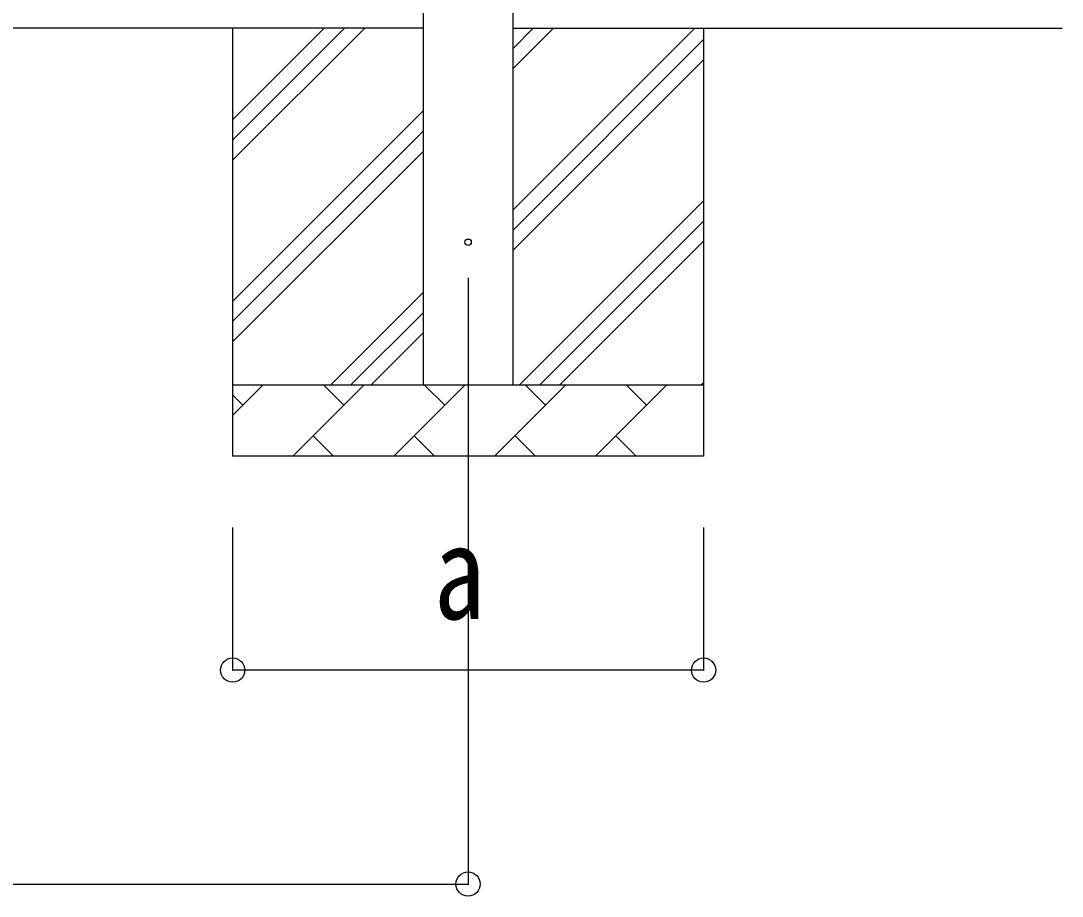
# Model space of a CAD drawing. Units: millimetres, scale not verified. Extents: x -16820 to 16820, y -11880 to 11880.
# Drawn here: x -6086 to -4626, y -3240 to -2013 of the extents above; entities that cross this region are included whole.
import ezdxf
from ezdxf.enums import TextEntityAlignment as Align

# ---------------------------------------------------------------- set-up
doc = ezdxf.new("R2010")
doc.units = ezdxf.units.MM
doc.header["$LTSCALE"] = 50
for name, color, linetype in [('0-3_YKK_12', 2, 'Continuous'), ('0-4_YKK_13', 4, 'Continuous'), ('0-5_YKK_A1', 4, 'Continuous'), ('0-6_YKK_D', 6, 'Continuous')]:
    doc.layers.add(name, color=color, linetype=linetype)
doc.styles.add('ＭＳ ゴシック', font='')
doc.styles.get('ＭＳ ゴシック').set_extended_font_data('MS Gothic')

msp = doc.modelspace()

# ---------------------------------------------------------------- linework, layer by layer
at = {"layer": '0-3_YKK_12'}
msp.add_line((-5458.92, -2373), (-5458.92, -2873), dxfattribs=at)
at = {"layer": '0-4_YKK_13'}
msp.add_circle((-5458.92, -2323), 4.5, dxfattribs=at)
at = {"layer": '0-5_YKK_A1'}
for p, q in [((-5521.42, -2523), (-5521.42, 277)), ((-5396.42, 277), (-5396.42, -2523)), ((-5521.42, -2023), (-8332.92, -2023)), ((-5788.92, -2023), (-5788.92, -2623)), ((-5788.92, -2208.05), (-5603.87, -2023)), ((-5788.92, -2179.77), (-5632.15, -2023)), ((-5788.92, -2151.48), (-5660.44, -2023)), ((-5396.42, -2023), (-4626.42, -2023)), ((-5396.42, -2278.1), (-5141.32, -2023)), ((-5396.42, -2080.11), (-5339.31, -2023)), ((-5396.42, -2051.82), (-5367.6, -2023)), ((-5128.92, -2023), (-5128.92, -2623)), ((-5396.42, -2306.38), (-5128.92, -2038.88)), ((-5396.42, -2334.67), (-5128.92, -2067.17)), ((-5788.92, -2406.04), (-5521.42, -2138.54)), ((-5788.92, -2434.32), (-5521.42, -2166.82)), ((-5788.92, -2462.61), (-5521.42, -2195.11)), ((-5386.76, -2523), (-5128.92, -2265.16)), ((-5358.48, -2523), (-5128.92, -2293.44)), ((-5330.19, -2523), (-5128.92, -2321.73)), ((-5651.32, -2523), (-5521.42, -2393.1)), ((-5623.04, -2523), (-5521.42, -2421.38)), ((-5594.75, -2523), (-5521.42, -2449.67)), ((-5788.92, -2523), (-5128.92, -2523)), ((-5788.92, -2565.89), (-5746.03, -2523)), ((-5704.61, -2623), (-5604.61, -2523)), ((-5633.16, -2551.55), (-5661.71, -2523)), ((-5563.18, -2623), (-5463.18, -2523)), ((-5491.74, -2551.55), (-5520.29, -2523)), ((-5421.76, -2623), (-5321.76, -2523)), ((-5350.32, -2551.55), (-5378.87, -2523)), ((-5280.34, -2623), (-5180.34, -2523)), ((-5208.9, -2551.55), (-5237.45, -2523)), ((-5132.21, -2523), (-5128.92, -2519.72)), ((-5774.58, -2551.55), (-5788.92, -2537.21)), ((-5676.05, -2594.45), (-5647.5, -2623)), ((-5534.63, -2594.45), (-5506.08, -2623)), ((-5393.21, -2594.45), (-5364.66, -2623)), ((-5251.79, -2594.45), (-5223.24, -2623)), ((-5128.92, -2623), (-5788.92, -2623))]:
    msp.add_line(p, q, dxfattribs=at)
at = {"layer": '0-6_YKK_D'}
for p, q in [((-5788.92, -2723), (-5788.92, -2924)), ((-5458.92, -2723), (-5458.92, -3224)), ((-5128.92, -2723), (-5128.92, -2924)), ((-5128.92, -2923), (-5788.92, -2923)), ((-8395.42, -3223), (-5458.92, -3223))]:
    msp.add_line(p, q, dxfattribs=at)
for centre in [(-5788.92, -2923), (-5128.92, -2923), (-5458.92, -3223)]:
    msp.add_circle(centre, 17, dxfattribs=at)

# ---------------------------------------------------------------- texts
at = {"layer": '0-6_YKK_D', "style": 'ＭＳ ゴシック', "width": 0.8}
msp.add_text('a', height=132, dxfattribs=at).set_placement((-5506.92, -2891), align=Align.BOTTOM_LEFT)

doc.saveas('drawing.dxf')
